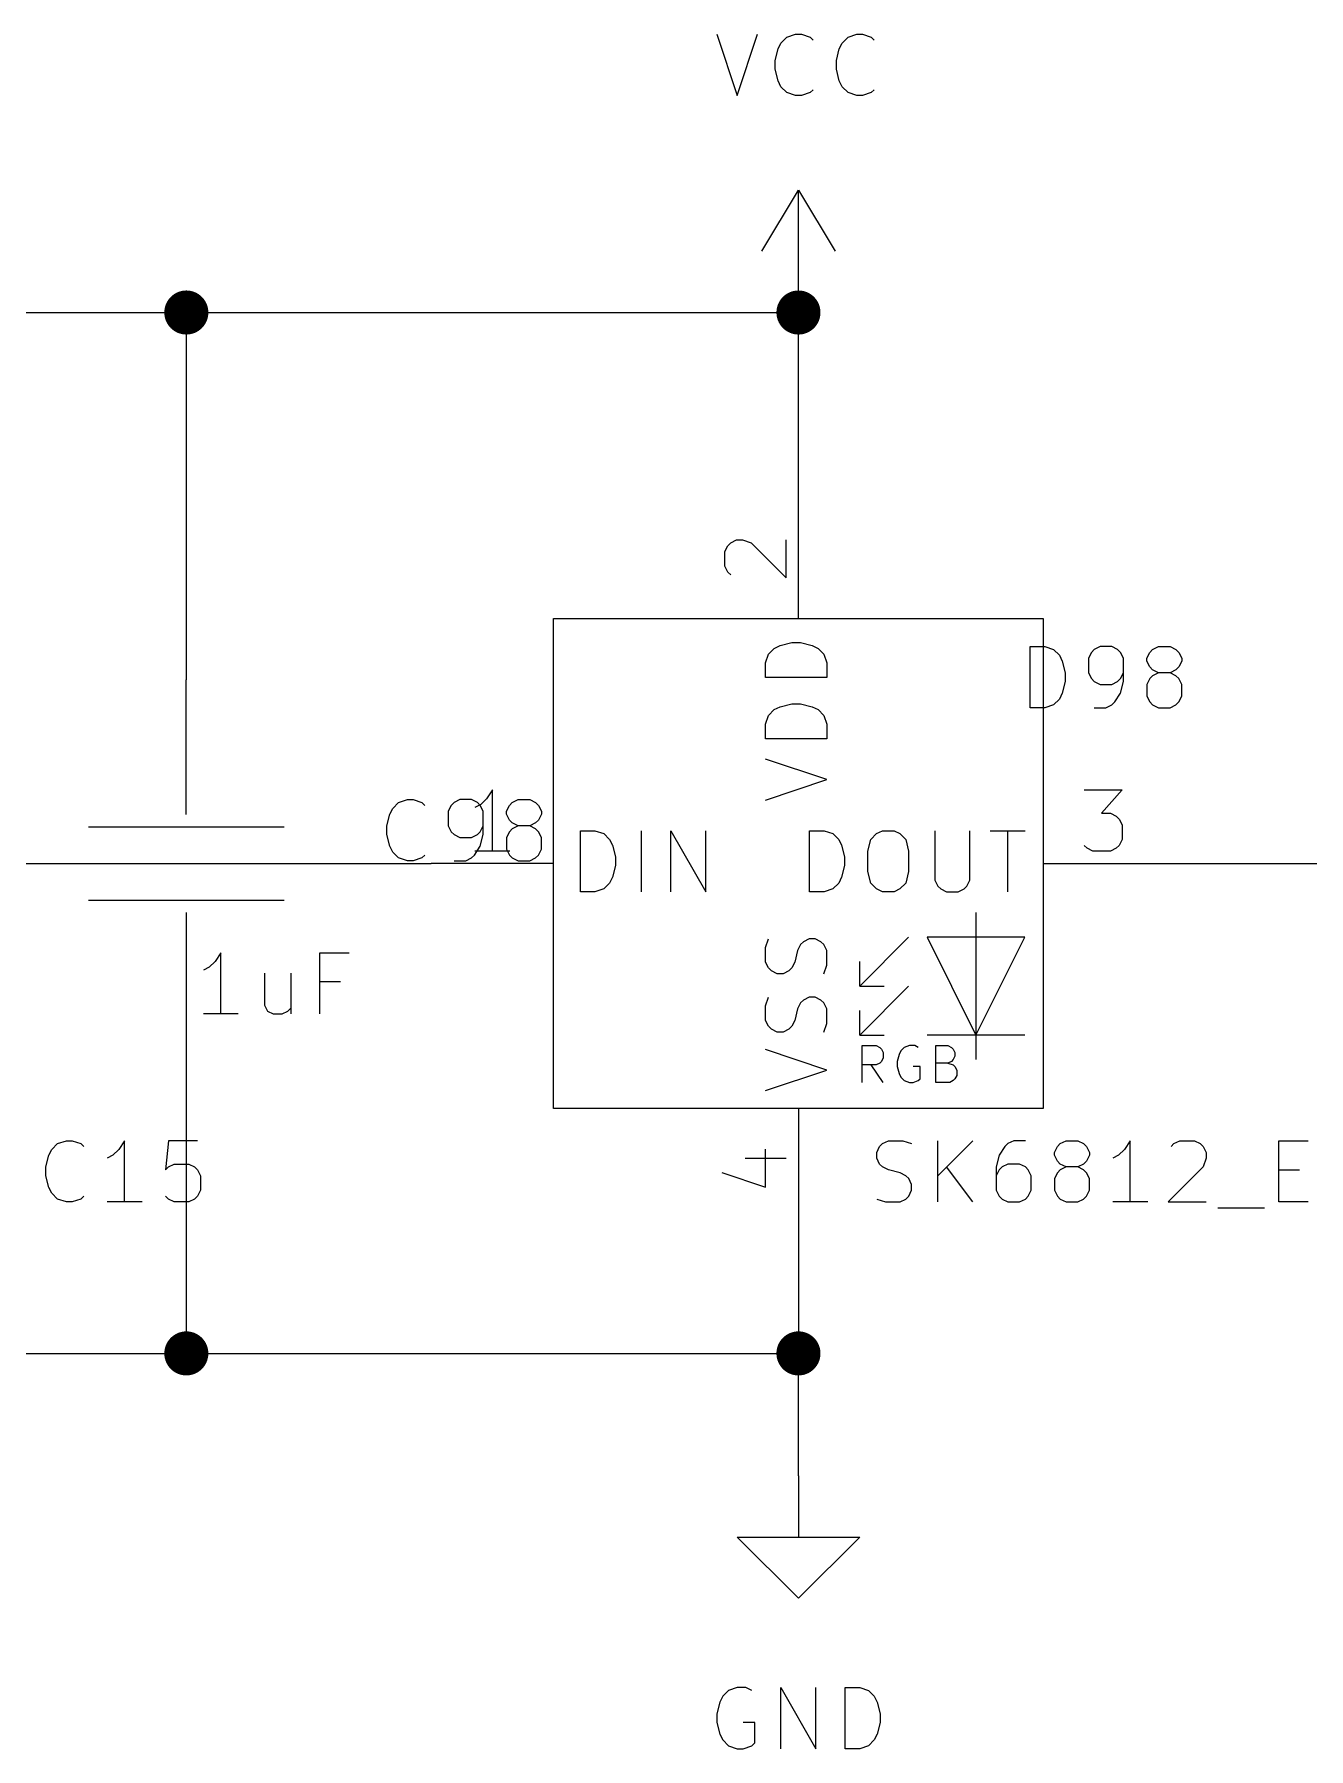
# Model space of a CAD drawing. Header units: millimetres. Extents: x 10 to 287, y -200 to -10.
# Drawn here: x 75.59 to 102.03, y -144.09 to -108.53 of the extents above; entities that cross this region are included whole.
import ezdxf

# ---------------------------------------------------------------- set-up
doc = ezdxf.new("R2010")
doc.units = ezdxf.units.MM
for name, color, linetype in [('GREENSIXTYFIVE', 129, 'CONTINUOUS'), ('LIGHTGREEN', 92, 'CONTINUOUS'), ('LIGHTRED', 12, 'CONTINUOUS'), ('RED', 14, 'CONTINUOUS'), ('WHITE', 250, 'CONTINUOUS')]:
    doc.layers.add(name, color=color, linetype=linetype)

msp = doc.modelspace()

# ---------------------------------------------------------------- linework, layer by layer
at = {"layer": 'GREENSIXTYFIVE', "linetype": 'CONTINUOUS'}
for p, q in [((89.7466, -108.5292), (90.1699, -109.7992)), ((90.1699, -109.7992), (90.5933, -108.5292)), ((91.0166, -108.8316), (91.0771, -108.7107)), ((91.0771, -108.7107), (91.1981, -108.5897)), ((91.1981, -108.5897), (91.3795, -108.5292)), ((91.3795, -108.5292), (91.5004, -108.5292)), ((91.5004, -108.5292), (91.6819, -108.5897)), ((91.6819, -108.5897), (91.7423, -108.6502)), ((92.2866, -108.8316), (92.3471, -108.7107)), ((92.3471, -108.7107), (92.4681, -108.5897)), ((92.4681, -108.5897), (92.6495, -108.5292)), ((92.6495, -108.5292), (92.7704, -108.5292)), ((92.7704, -108.5292), (92.9519, -108.5897)), ((92.9519, -108.5897), (93.0123, -108.6502)), ((90.9562, -109.0735), (91.0166, -108.8316)), ((90.9562, -109.2549), (90.9562, -109.0735)), ((92.2262, -109.0735), (92.2866, -108.8316)), ((92.2262, -109.2549), (92.2262, -109.0735)), ((91.0166, -109.4968), (90.9562, -109.2549)), ((91.0771, -109.6178), (91.0166, -109.4968)), ((92.2866, -109.4968), (92.2262, -109.2549)), ((92.3471, -109.6178), (92.2866, -109.4968)), ((91.1981, -109.7388), (91.0771, -109.6178)), ((91.3795, -109.7992), (91.1981, -109.7388)), ((91.5004, -109.7992), (91.3795, -109.7992)), ((91.6819, -109.7388), (91.5004, -109.7992)), ((91.7423, -109.6783), (91.6819, -109.7388)), ((92.4681, -109.7388), (92.3471, -109.6178)), ((92.6495, -109.7992), (92.4681, -109.7388)), ((92.7704, -109.7992), (92.6495, -109.7992)), ((92.9519, -109.7388), (92.7704, -109.7992)), ((93.0123, -109.6783), (92.9519, -109.7388)), ((90.939, -121.2668), (91.0599, -121.2063)), ((90.939, -121.2668), (91.0599, -121.2063)), ((91.0599, -121.2063), (91.3018, -121.1459)), ((91.0599, -121.2063), (91.3018, -121.1459)), ((91.3018, -121.1459), (91.4832, -121.1459)), ((91.3018, -121.1459), (91.4832, -121.1459)), ((91.4832, -121.1459), (91.7251, -121.2063)), ((91.4832, -121.1459), (91.7251, -121.2063)), ((91.7251, -121.2063), (91.8461, -121.2668)), ((91.7251, -121.2063), (91.8461, -121.2668)), ((96.2478, -122.4992), (96.2478, -121.2292)), ((96.2478, -121.2292), (96.5502, -121.2292)), ((96.2478, -122.4992), (96.2478, -121.2292)), ((96.2478, -121.2292), (96.5502, -121.2292)), ((96.5502, -121.2292), (96.7316, -121.2897)), ((96.5502, -121.2292), (96.7316, -121.2897)), ((97.6993, -121.2292), (97.5783, -121.2897)), ((97.6993, -121.2292), (97.5783, -121.2897)), ((97.9412, -121.2292), (97.6993, -121.2292)), ((97.9412, -121.2292), (97.6993, -121.2292)), ((98.0621, -121.2897), (97.9412, -121.2292)), ((98.0621, -121.2897), (97.9412, -121.2292)), ((98.7878, -121.2897), (98.9088, -121.2292)), ((98.7878, -121.2897), (98.9088, -121.2292)), ((98.9088, -121.2292), (99.1507, -121.2292)), ((98.9088, -121.2292), (99.1507, -121.2292)), ((99.1507, -121.2292), (99.2716, -121.2897)), ((99.1507, -121.2292), (99.2716, -121.2897)), ((90.7575, -121.5692), (90.818, -121.3878)), ((90.7575, -121.5692), (90.818, -121.3878)), ((90.7575, -121.8716), (90.7575, -121.5692)), ((90.7575, -121.8716), (90.7575, -121.5692)), ((90.818, -121.3878), (90.939, -121.2668)), ((90.818, -121.3878), (90.939, -121.2668)), ((91.8461, -121.2668), (91.9671, -121.3878)), ((91.8461, -121.2668), (91.9671, -121.3878)), ((91.9671, -121.3878), (92.0275, -121.5692)), ((91.9671, -121.3878), (92.0275, -121.5692)), ((92.0275, -121.5692), (92.0275, -121.8716)), ((92.0275, -121.5692), (92.0275, -121.8716)), ((96.7316, -121.2897), (96.8526, -121.4107)), ((96.7316, -121.2897), (96.8526, -121.4107)), ((96.8526, -121.4107), (96.9131, -121.5316)), ((96.8526, -121.4107), (96.9131, -121.5316)), ((96.9131, -121.5316), (96.9735, -121.7735)), ((96.9131, -121.5316), (96.9735, -121.7735)), ((97.5178, -121.3502), (97.4574, -121.4711)), ((97.5178, -121.3502), (97.4574, -121.4711)), ((97.4574, -121.4711), (97.4574, -121.7735)), ((97.4574, -121.4711), (97.4574, -121.7735)), ((97.5783, -121.2897), (97.5178, -121.3502)), ((97.5783, -121.2897), (97.5178, -121.3502)), ((98.1226, -121.3502), (98.0621, -121.2897)), ((98.1226, -121.3502), (98.0621, -121.2897)), ((98.1831, -121.4711), (98.1226, -121.3502)), ((98.1831, -121.4711), (98.1226, -121.3502)), ((98.1831, -121.9549), (98.1831, -121.4711)), ((98.1831, -121.9549), (98.1831, -121.4711)), ((98.6669, -121.4711), (98.7273, -121.3502)), ((98.6669, -121.4711), (98.7273, -121.3502)), ((98.6669, -121.5316), (98.6669, -121.4711)), ((98.6669, -121.5316), (98.6669, -121.4711)), ((98.7273, -121.6526), (98.6669, -121.5316)), ((98.7273, -121.6526), (98.6669, -121.5316)), ((98.7273, -121.3502), (98.7878, -121.2897)), ((98.7273, -121.3502), (98.7878, -121.2897)), ((99.2716, -121.2897), (99.3321, -121.3502)), ((99.2716, -121.2897), (99.3321, -121.3502)), ((99.3321, -121.3502), (99.3926, -121.4711)), ((99.3321, -121.3502), (99.3926, -121.4711)), ((99.3926, -121.5316), (99.3321, -121.6526)), ((99.3926, -121.5316), (99.3321, -121.6526)), ((99.3926, -121.4711), (99.3926, -121.5316)), ((99.3926, -121.4711), (99.3926, -121.5316)), ((92.0275, -121.8716), (90.7575, -121.8716)), ((92.0275, -121.8716), (90.7575, -121.8716)), ((96.9735, -121.9549), (96.9131, -122.1968)), ((96.9735, -121.9549), (96.9131, -122.1968)), ((96.9735, -121.7735), (96.9735, -121.9549)), ((96.9735, -121.7735), (96.9735, -121.9549)), ((97.4574, -121.7735), (97.5178, -121.8945)), ((97.4574, -121.7735), (97.5178, -121.8945)), ((97.5178, -121.8945), (97.5783, -121.9549)), ((97.5178, -121.8945), (97.5783, -121.9549)), ((97.5783, -121.9549), (97.6993, -122.0154)), ((97.5783, -121.9549), (97.6993, -122.0154)), ((97.9412, -122.0154), (98.0621, -121.9549)), ((97.9412, -122.0154), (98.0621, -121.9549)), ((98.0621, -121.9549), (98.1226, -121.8945)), ((98.0621, -121.9549), (98.1226, -121.8945)), ((98.1226, -121.8945), (98.1831, -121.7735)), ((98.1226, -121.8945), (98.1831, -121.7735)), ((98.1226, -122.1968), (98.1831, -121.9549)), ((98.1226, -122.1968), (98.1831, -121.9549)), ((98.7273, -121.8945), (98.6669, -122.0154)), ((98.7273, -121.8945), (98.6669, -122.0154)), ((98.7878, -121.713), (98.7273, -121.6526)), ((98.7878, -121.713), (98.7273, -121.6526)), ((98.7878, -121.834), (98.7273, -121.8945)), ((98.7878, -121.834), (98.7273, -121.8945)), ((98.9088, -121.7735), (98.7878, -121.713)), ((98.9088, -121.7735), (98.7878, -121.713)), ((98.9088, -121.7735), (98.7878, -121.834)), ((98.9088, -121.7735), (98.7878, -121.834)), ((99.1507, -121.7735), (98.9088, -121.7735)), ((99.1507, -121.7735), (98.9088, -121.7735)), ((99.2716, -121.713), (99.1507, -121.7735)), ((99.2716, -121.713), (99.1507, -121.7735)), ((99.2716, -121.834), (99.1507, -121.7735)), ((99.2716, -121.834), (99.1507, -121.7735)), ((99.3321, -121.6526), (99.2716, -121.713)), ((99.3321, -121.6526), (99.2716, -121.713)), ((99.3321, -121.8945), (99.2716, -121.834)), ((99.3321, -121.8945), (99.2716, -121.834)), ((99.3926, -122.0154), (99.3321, -121.8945)), ((99.3926, -122.0154), (99.3321, -121.8945)), ((96.8526, -122.3178), (96.7316, -122.4388)), ((96.8526, -122.3178), (96.7316, -122.4388)), ((96.9131, -122.1968), (96.8526, -122.3178)), ((96.9131, -122.1968), (96.8526, -122.3178)), ((97.6993, -122.0154), (97.9412, -122.0154)), ((97.6993, -122.0154), (97.9412, -122.0154)), ((98.0016, -122.3783), (98.1226, -122.1968)), ((98.0016, -122.3783), (98.1226, -122.1968)), ((98.6669, -122.0154), (98.6669, -122.2573)), ((98.6669, -122.0154), (98.6669, -122.2573)), ((98.6669, -122.2573), (98.7273, -122.3783)), ((98.6669, -122.2573), (98.7273, -122.3783)), ((99.3321, -122.3783), (99.3926, -122.2573)), ((99.3321, -122.3783), (99.3926, -122.2573)), ((99.3926, -122.2573), (99.3926, -122.0154)), ((99.3926, -122.2573), (99.3926, -122.0154)), ((90.7575, -122.8392), (90.818, -122.6578)), ((90.7575, -122.8392), (90.818, -122.6578)), ((90.818, -122.6578), (90.939, -122.5368)), ((90.818, -122.6578), (90.939, -122.5368)), ((90.939, -122.5368), (91.0599, -122.4763)), ((90.939, -122.5368), (91.0599, -122.4763)), ((91.0599, -122.4763), (91.3018, -122.4159)), ((91.0599, -122.4763), (91.3018, -122.4159)), ((91.3018, -122.4159), (91.4832, -122.4159)), ((91.3018, -122.4159), (91.4832, -122.4159)), ((91.4832, -122.4159), (91.7251, -122.4763)), ((91.4832, -122.4159), (91.7251, -122.4763)), ((91.7251, -122.4763), (91.8461, -122.5368)), ((91.7251, -122.4763), (91.8461, -122.5368)), ((91.8461, -122.5368), (91.9671, -122.6578)), ((91.8461, -122.5368), (91.9671, -122.6578)), ((91.9671, -122.6578), (92.0275, -122.8392)), ((91.9671, -122.6578), (92.0275, -122.8392)), ((96.5502, -122.4992), (96.2478, -122.4992)), ((96.5502, -122.4992), (96.2478, -122.4992)), ((96.7316, -122.4388), (96.5502, -122.4992)), ((96.7316, -122.4388), (96.5502, -122.4992)), ((97.5783, -122.4992), (97.8202, -122.4992)), ((97.5783, -122.4992), (97.8202, -122.4992)), ((97.8202, -122.4992), (97.9412, -122.4388)), ((97.8202, -122.4992), (97.9412, -122.4388)), ((97.9412, -122.4388), (98.0016, -122.3783)), ((97.9412, -122.4388), (98.0016, -122.3783)), ((98.7273, -122.3783), (98.7878, -122.4388)), ((98.7273, -122.3783), (98.7878, -122.4388)), ((98.7878, -122.4388), (98.9088, -122.4992)), ((98.7878, -122.4388), (98.9088, -122.4992)), ((98.9088, -122.4992), (99.1507, -122.4992)), ((98.9088, -122.4992), (99.1507, -122.4992)), ((99.1507, -122.4992), (99.2716, -122.4388)), ((99.1507, -122.4992), (99.2716, -122.4388)), ((99.2716, -122.4388), (99.3321, -122.3783)), ((99.2716, -122.4388), (99.3321, -122.3783)), ((90.7575, -123.1416), (90.7575, -122.8392)), ((90.7575, -123.1416), (90.7575, -122.8392)), ((92.0275, -122.8392), (92.0275, -123.1416)), ((92.0275, -122.8392), (92.0275, -123.1416)), ((92.0275, -123.1416), (90.7575, -123.1416)), ((92.0275, -123.1416), (90.7575, -123.1416)), ((92.0275, -123.9883), (90.7575, -123.5649)), ((92.0275, -123.9883), (90.7575, -123.5649)), ((90.7575, -124.4116), (92.0275, -123.9883)), ((90.7575, -124.4116), (92.0275, -123.9883)), ((83.145, -124.4647), (83.3264, -124.4042)), ((83.145, -124.4647), (83.3264, -124.4042)), ((83.3264, -124.4042), (83.4473, -124.4042)), ((83.3264, -124.4042), (83.4473, -124.4042)), ((83.4473, -124.4042), (83.6288, -124.4647)), ((83.4473, -124.4042), (83.6288, -124.4647)), ((84.415, -124.4042), (84.294, -124.4647)), ((84.415, -124.4042), (84.294, -124.4647)), ((84.6569, -124.4042), (84.415, -124.4042)), ((84.6569, -124.4042), (84.415, -124.4042)), ((84.7778, -124.4647), (84.6569, -124.4042)), ((84.7778, -124.4647), (84.6569, -124.4042)), ((85.5035, -124.4647), (85.6245, -124.4042)), ((85.5035, -124.4647), (85.6245, -124.4042)), ((85.6245, -124.4042), (85.8664, -124.4042)), ((85.6245, -124.4042), (85.8664, -124.4042)), ((85.8664, -124.4042), (85.9873, -124.4647)), ((85.8664, -124.4042), (85.9873, -124.4647)), ((82.9031, -124.9485), (82.9635, -124.7066)), ((82.9031, -124.9485), (82.9635, -124.7066)), ((82.9635, -124.7066), (83.024, -124.5857)), ((82.9635, -124.7066), (83.024, -124.5857)), ((83.024, -124.5857), (83.145, -124.4647)), ((83.024, -124.5857), (83.145, -124.4647)), ((83.6288, -124.4647), (83.6892, -124.5252)), ((83.6288, -124.4647), (83.6892, -124.5252)), ((84.2335, -124.5252), (84.1731, -124.6461)), ((84.2335, -124.5252), (84.1731, -124.6461)), ((84.1731, -124.6461), (84.1731, -124.9485)), ((84.1731, -124.6461), (84.1731, -124.9485)), ((84.294, -124.4647), (84.2335, -124.5252)), ((84.294, -124.4647), (84.2335, -124.5252)), ((84.8383, -124.5252), (84.7778, -124.4647)), ((84.8383, -124.5252), (84.7778, -124.4647)), ((84.8988, -124.6461), (84.8383, -124.5252)), ((84.8988, -124.6461), (84.8383, -124.5252)), ((84.8988, -125.1299), (84.8988, -124.6461)), ((84.8988, -125.1299), (84.8988, -124.6461)), ((85.3826, -124.6461), (85.443, -124.5252)), ((85.3826, -124.6461), (85.443, -124.5252)), ((85.3826, -124.7066), (85.3826, -124.6461)), ((85.3826, -124.7066), (85.3826, -124.6461)), ((85.443, -124.8276), (85.3826, -124.7066)), ((85.443, -124.8276), (85.3826, -124.7066)), ((85.443, -124.5252), (85.5035, -124.4647)), ((85.443, -124.5252), (85.5035, -124.4647)), ((85.9873, -124.4647), (86.0478, -124.5252)), ((85.9873, -124.4647), (86.0478, -124.5252)), ((86.0478, -124.5252), (86.1083, -124.6461)), ((86.0478, -124.5252), (86.1083, -124.6461)), ((86.1083, -124.7066), (86.0478, -124.8276)), ((86.1083, -124.7066), (86.0478, -124.8276)), ((86.1083, -124.6461), (86.1083, -124.7066)), ((86.1083, -124.6461), (86.1083, -124.7066)), ((82.9031, -125.1299), (82.9031, -124.9485)), ((82.9031, -125.1299), (82.9031, -124.9485)), ((82.9635, -125.3718), (82.9031, -125.1299)), ((82.9635, -125.3718), (82.9031, -125.1299)), ((84.1731, -124.9485), (84.2335, -125.0695)), ((84.1731, -124.9485), (84.2335, -125.0695)), ((84.2335, -125.0695), (84.294, -125.1299)), ((84.2335, -125.0695), (84.294, -125.1299)), ((84.294, -125.1299), (84.415, -125.1904)), ((84.294, -125.1299), (84.415, -125.1904)), ((84.6569, -125.1904), (84.7778, -125.1299)), ((84.6569, -125.1904), (84.7778, -125.1299)), ((84.7778, -125.1299), (84.8383, -125.0695)), ((84.7778, -125.1299), (84.8383, -125.0695)), ((84.8383, -125.0695), (84.8988, -124.9485)), ((84.8383, -125.0695), (84.8988, -124.9485)), ((84.8383, -125.3718), (84.8988, -125.1299)), ((84.8383, -125.3718), (84.8988, -125.1299)), ((85.443, -125.0695), (85.3826, -125.1904)), ((85.443, -125.0695), (85.3826, -125.1904)), ((85.5035, -124.888), (85.443, -124.8276)), ((85.5035, -124.888), (85.443, -124.8276)), ((85.5035, -125.009), (85.443, -125.0695)), ((85.5035, -125.009), (85.443, -125.0695)), ((85.6245, -124.9485), (85.5035, -124.888)), ((85.6245, -124.9485), (85.5035, -124.888)), ((85.6245, -124.9485), (85.5035, -125.009)), ((85.6245, -124.9485), (85.5035, -125.009)), ((85.8664, -124.9485), (85.6245, -124.9485)), ((85.8664, -124.9485), (85.6245, -124.9485)), ((85.9873, -124.888), (85.8664, -124.9485)), ((85.9873, -124.888), (85.8664, -124.9485)), ((85.9873, -125.009), (85.8664, -124.9485)), ((85.9873, -125.009), (85.8664, -124.9485)), ((86.0478, -124.8276), (85.9873, -124.888)), ((86.0478, -124.8276), (85.9873, -124.888)), ((86.0478, -125.0695), (85.9873, -125.009)), ((86.0478, -125.0695), (85.9873, -125.009)), ((86.1083, -125.1904), (86.0478, -125.0695)), ((86.1083, -125.1904), (86.0478, -125.0695)), ((86.9163, -126.3175), (86.9163, -125.0475)), ((86.9163, -125.0475), (87.2187, -125.0475)), ((86.9163, -126.3175), (86.9163, -125.0475)), ((86.9163, -125.0475), (87.2187, -125.0475)), ((87.2187, -125.0475), (87.4001, -125.108)), ((87.2187, -125.0475), (87.4001, -125.108)), ((87.4001, -125.108), (87.5211, -125.229)), ((87.4001, -125.108), (87.5211, -125.229)), ((88.1863, -126.3175), (88.1863, -125.0475)), ((88.1863, -126.3175), (88.1863, -125.0475)), ((88.7911, -126.3175), (88.7911, -125.0475)), ((88.7911, -125.0475), (89.5168, -126.3175)), ((88.7911, -126.3175), (88.7911, -125.0475)), ((88.7911, -125.0475), (89.5168, -126.3175)), ((89.5168, -126.3175), (89.5168, -125.0475)), ((89.5168, -126.3175), (89.5168, -125.0475)), ((91.6697, -126.3175), (91.6697, -125.0475)), ((91.6697, -125.0475), (91.9721, -125.0475)), ((91.6697, -126.3175), (91.6697, -125.0475)), ((91.6697, -125.0475), (91.9721, -125.0475)), ((91.9721, -125.0475), (92.1535, -125.108)), ((91.9721, -125.0475), (92.1535, -125.108)), ((92.1535, -125.108), (92.2745, -125.229)), ((92.1535, -125.108), (92.2745, -125.229)), ((92.9397, -125.229), (93.0607, -125.108)), ((92.9397, -125.229), (93.0607, -125.108)), ((93.0607, -125.108), (93.1816, -125.0475)), ((93.0607, -125.108), (93.1816, -125.0475)), ((93.1816, -125.0475), (93.4235, -125.0475)), ((93.1816, -125.0475), (93.4235, -125.0475)), ((93.4235, -125.0475), (93.5445, -125.108)), ((93.4235, -125.0475), (93.5445, -125.108)), ((93.5445, -125.108), (93.6654, -125.229)), ((93.5445, -125.108), (93.6654, -125.229)), ((94.2702, -125.0475), (94.2702, -126.0756)), ((94.2702, -125.0475), (94.2702, -126.0756)), ((94.9959, -126.0756), (94.9959, -125.0475)), ((94.9959, -126.0756), (94.9959, -125.0475)), ((95.4193, -125.0475), (96.145, -125.0475)), ((95.4193, -125.0475), (96.145, -125.0475)), ((95.7822, -126.3175), (95.7822, -125.0475)), ((95.7822, -126.3175), (95.7822, -125.0475)), ((83.024, -125.4928), (82.9635, -125.3718)), ((83.024, -125.4928), (82.9635, -125.3718)), ((83.145, -125.6138), (83.024, -125.4928)), ((83.145, -125.6138), (83.024, -125.4928)), ((84.415, -125.1904), (84.6569, -125.1904)), ((84.415, -125.1904), (84.6569, -125.1904)), ((84.7173, -125.5533), (84.8383, -125.3718)), ((84.7173, -125.5533), (84.8383, -125.3718)), ((85.3826, -125.1904), (85.3826, -125.4323)), ((85.3826, -125.1904), (85.3826, -125.4323)), ((85.3826, -125.4323), (85.443, -125.5533)), ((85.3826, -125.4323), (85.443, -125.5533)), ((86.0478, -125.5533), (86.1083, -125.4323)), ((86.0478, -125.5533), (86.1083, -125.4323)), ((86.1083, -125.4323), (86.1083, -125.1904)), ((86.1083, -125.4323), (86.1083, -125.1904)), ((87.5211, -125.229), (87.5816, -125.3499)), ((87.5211, -125.229), (87.5816, -125.3499)), ((87.5816, -125.3499), (87.642, -125.5918)), ((87.5816, -125.3499), (87.642, -125.5918)), ((92.2745, -125.229), (92.335, -125.3499)), ((92.2745, -125.229), (92.335, -125.3499)), ((92.335, -125.3499), (92.3954, -125.5918)), ((92.335, -125.3499), (92.3954, -125.5918)), ((92.8793, -125.4709), (92.9397, -125.229)), ((92.8793, -125.4709), (92.9397, -125.229)), ((92.8793, -125.8942), (92.8793, -125.4709)), ((92.8793, -125.8942), (92.8793, -125.4709)), ((93.6654, -125.229), (93.7259, -125.4709)), ((93.6654, -125.229), (93.7259, -125.4709)), ((93.7259, -125.4709), (93.7259, -125.8942)), ((93.7259, -125.4709), (93.7259, -125.8942)), ((83.3264, -125.6742), (83.145, -125.6138)), ((83.3264, -125.6742), (83.145, -125.6138)), ((83.4473, -125.6742), (83.3264, -125.6742)), ((83.4473, -125.6742), (83.3264, -125.6742)), ((83.6288, -125.6138), (83.4473, -125.6742)), ((83.6288, -125.6138), (83.4473, -125.6742)), ((83.6892, -125.5533), (83.6288, -125.6138)), ((83.6892, -125.5533), (83.6288, -125.6138)), ((84.294, -125.6742), (84.5359, -125.6742)), ((84.294, -125.6742), (84.5359, -125.6742)), ((84.5359, -125.6742), (84.6569, -125.6138)), ((84.5359, -125.6742), (84.6569, -125.6138)), ((84.6569, -125.6138), (84.7173, -125.5533)), ((84.6569, -125.6138), (84.7173, -125.5533)), ((85.443, -125.5533), (85.5035, -125.6138)), ((85.443, -125.5533), (85.5035, -125.6138)), ((85.5035, -125.6138), (85.6245, -125.6742)), ((85.5035, -125.6138), (85.6245, -125.6742)), ((85.6245, -125.6742), (85.8664, -125.6742)), ((85.6245, -125.6742), (85.8664, -125.6742)), ((85.8664, -125.6742), (85.9873, -125.6138)), ((85.8664, -125.6742), (85.9873, -125.6138)), ((85.9873, -125.6138), (86.0478, -125.5533)), ((85.9873, -125.6138), (86.0478, -125.5533)), ((87.642, -125.7732), (87.5816, -126.0151)), ((87.642, -125.7732), (87.5816, -126.0151)), ((87.642, -125.5918), (87.642, -125.7732)), ((87.642, -125.5918), (87.642, -125.7732)), ((92.3954, -125.7732), (92.335, -126.0151)), ((92.3954, -125.7732), (92.335, -126.0151)), ((92.3954, -125.5918), (92.3954, -125.7732)), ((92.3954, -125.5918), (92.3954, -125.7732)), ((87.5211, -126.1361), (87.4001, -126.2571)), ((87.5211, -126.1361), (87.4001, -126.2571)), ((87.5816, -126.0151), (87.5211, -126.1361)), ((87.5816, -126.0151), (87.5211, -126.1361)), ((92.2745, -126.1361), (92.1535, -126.2571)), ((92.2745, -126.1361), (92.1535, -126.2571)), ((92.335, -126.0151), (92.2745, -126.1361)), ((92.335, -126.0151), (92.2745, -126.1361)), ((92.9397, -126.1361), (92.8793, -125.8942)), ((92.9397, -126.1361), (92.8793, -125.8942)), ((93.0607, -126.2571), (92.9397, -126.1361)), ((93.0607, -126.2571), (92.9397, -126.1361)), ((93.6654, -126.1361), (93.5445, -126.2571)), ((93.6654, -126.1361), (93.5445, -126.2571)), ((93.7259, -125.8942), (93.6654, -126.1361)), ((93.7259, -125.8942), (93.6654, -126.1361)), ((94.2702, -126.0756), (94.3307, -126.1966)), ((94.2702, -126.0756), (94.3307, -126.1966)), ((94.3307, -126.1966), (94.3912, -126.2571)), ((94.3307, -126.1966), (94.3912, -126.2571)), ((94.875, -126.2571), (94.9355, -126.1966)), ((94.875, -126.2571), (94.9355, -126.1966)), ((94.9355, -126.1966), (94.9959, -126.0756)), ((94.9355, -126.1966), (94.9959, -126.0756)), ((87.2187, -126.3175), (86.9163, -126.3175)), ((87.2187, -126.3175), (86.9163, -126.3175)), ((87.4001, -126.2571), (87.2187, -126.3175)), ((87.4001, -126.2571), (87.2187, -126.3175)), ((91.9721, -126.3175), (91.6697, -126.3175)), ((91.9721, -126.3175), (91.6697, -126.3175)), ((92.1535, -126.2571), (91.9721, -126.3175)), ((92.1535, -126.2571), (91.9721, -126.3175)), ((93.1816, -126.3175), (93.0607, -126.2571)), ((93.1816, -126.3175), (93.0607, -126.2571)), ((93.4235, -126.3175), (93.1816, -126.3175)), ((93.4235, -126.3175), (93.1816, -126.3175)), ((93.5445, -126.2571), (93.4235, -126.3175)), ((93.5445, -126.2571), (93.4235, -126.3175)), ((94.3912, -126.2571), (94.5121, -126.3175)), ((94.3912, -126.2571), (94.5121, -126.3175)), ((94.5121, -126.3175), (94.754, -126.3175)), ((94.5121, -126.3175), (94.754, -126.3175)), ((94.754, -126.3175), (94.875, -126.2571)), ((94.754, -126.3175), (94.875, -126.2571)), ((90.7575, -127.4717), (90.818, -127.2902)), ((90.7575, -127.4717), (90.818, -127.2902)), ((91.6647, -127.2902), (91.5437, -127.3507)), ((91.6647, -127.2902), (91.5437, -127.3507)), ((91.7856, -127.2902), (91.6647, -127.2902)), ((91.7856, -127.2902), (91.6647, -127.2902)), ((91.9066, -127.3507), (91.7856, -127.2902)), ((91.9066, -127.3507), (91.7856, -127.2902)), ((79.4559, -127.5792), (79.335, -127.7607)), ((79.4559, -127.5792), (79.335, -127.7607)), ((79.4559, -128.8492), (79.4559, -127.5792)), ((79.4559, -128.8492), (79.4559, -127.5792)), ((81.512, -128.8492), (81.512, -127.5792)), ((81.512, -127.5792), (82.1168, -127.5792)), ((81.512, -128.8492), (81.512, -127.5792)), ((81.512, -127.5792), (82.1168, -127.5792)), ((90.7575, -127.774), (90.7575, -127.4717)), ((90.7575, -127.774), (90.7575, -127.4717)), ((91.4228, -127.5321), (91.3623, -127.774)), ((91.4228, -127.5321), (91.3623, -127.774)), ((91.4832, -127.4112), (91.4228, -127.5321)), ((91.4832, -127.4112), (91.4228, -127.5321)), ((91.5437, -127.3507), (91.4832, -127.4112)), ((91.5437, -127.3507), (91.4832, -127.4112)), ((91.9671, -127.4112), (91.9066, -127.3507)), ((91.9671, -127.4112), (91.9066, -127.3507)), ((92.0275, -127.5321), (91.9671, -127.4112)), ((92.0275, -127.5321), (91.9671, -127.4112)), ((92.0275, -127.8345), (92.0275, -127.5321)), ((92.0275, -127.8345), (92.0275, -127.5321)), ((79.214, -127.8816), (79.0931, -127.9421)), ((79.214, -127.8816), (79.0931, -127.9421)), ((79.335, -127.7607), (79.214, -127.8816)), ((79.335, -127.7607), (79.214, -127.8816)), ((80.363, -128.0026), (80.363, -128.6678)), ((80.363, -128.0026), (80.363, -128.6678)), ((80.9073, -128.0026), (80.9073, -128.8492)), ((80.9073, -128.0026), (80.9073, -128.8492)), ((90.818, -127.895), (90.7575, -127.774)), ((90.818, -127.895), (90.7575, -127.774)), ((90.8785, -127.9555), (90.818, -127.895)), ((90.8785, -127.9555), (90.818, -127.895)), ((90.9994, -128.0159), (90.8785, -127.9555)), ((90.9994, -128.0159), (90.8785, -127.9555)), ((91.1204, -128.0159), (90.9994, -128.0159)), ((91.1204, -128.0159), (90.9994, -128.0159)), ((91.2413, -127.9555), (91.1204, -128.0159)), ((91.2413, -127.9555), (91.1204, -128.0159)), ((91.3018, -127.895), (91.2413, -127.9555)), ((91.3018, -127.895), (91.2413, -127.9555)), ((91.3623, -127.774), (91.3018, -127.895)), ((91.3623, -127.774), (91.3018, -127.895)), ((91.9671, -128.0159), (92.0275, -127.8345)), ((91.9671, -128.0159), (92.0275, -127.8345)), ((81.9354, -128.184), (81.512, -128.184)), ((81.9354, -128.184), (81.512, -128.184)), ((80.363, -128.6678), (80.4235, -128.7888)), ((80.363, -128.6678), (80.4235, -128.7888)), ((90.7575, -128.6812), (90.818, -128.4997)), ((90.7575, -128.6812), (90.818, -128.4997)), ((90.7575, -128.9835), (90.7575, -128.6812)), ((90.7575, -128.9835), (90.7575, -128.6812)), ((91.4832, -128.6207), (91.4228, -128.7416)), ((91.4832, -128.6207), (91.4228, -128.7416)), ((91.5437, -128.5602), (91.4832, -128.6207)), ((91.5437, -128.5602), (91.4832, -128.6207)), ((91.6647, -128.4997), (91.5437, -128.5602)), ((91.6647, -128.4997), (91.5437, -128.5602)), ((91.7856, -128.4997), (91.6647, -128.4997)), ((91.7856, -128.4997), (91.6647, -128.4997)), ((91.9066, -128.5602), (91.7856, -128.4997)), ((91.9066, -128.5602), (91.7856, -128.4997)), ((91.9671, -128.6207), (91.9066, -128.5602)), ((91.9671, -128.6207), (91.9066, -128.5602)), ((92.0275, -128.7416), (91.9671, -128.6207)), ((92.0275, -128.7416), (91.9671, -128.6207)), ((79.8188, -128.8492), (79.0931, -128.8492)), ((79.8188, -128.8492), (79.0931, -128.8492)), ((80.4235, -128.7888), (80.5445, -128.8492)), ((80.4235, -128.7888), (80.5445, -128.8492)), ((80.5445, -128.8492), (80.7259, -128.8492)), ((80.5445, -128.8492), (80.7259, -128.8492)), ((80.7259, -128.8492), (80.8468, -128.7888)), ((80.7259, -128.8492), (80.8468, -128.7888)), ((80.8468, -128.7888), (80.9073, -128.7283)), ((80.8468, -128.7888), (80.9073, -128.7283)), ((90.818, -129.1045), (90.7575, -128.9835)), ((90.818, -129.1045), (90.7575, -128.9835)), ((91.3623, -128.9835), (91.3018, -129.1045)), ((91.3623, -128.9835), (91.3018, -129.1045)), ((91.4228, -128.7416), (91.3623, -128.9835)), ((91.4228, -128.7416), (91.3623, -128.9835)), ((91.9671, -129.2254), (92.0275, -129.044)), ((91.9671, -129.2254), (92.0275, -129.044)), ((92.0275, -129.044), (92.0275, -128.7416)), ((92.0275, -129.044), (92.0275, -128.7416)), ((90.8785, -129.165), (90.818, -129.1045)), ((90.8785, -129.165), (90.818, -129.1045)), ((90.9994, -129.2254), (90.8785, -129.165)), ((90.9994, -129.2254), (90.8785, -129.165)), ((91.1204, -129.2254), (90.9994, -129.2254)), ((91.1204, -129.2254), (90.9994, -129.2254)), ((91.2413, -129.165), (91.1204, -129.2254)), ((91.2413, -129.165), (91.1204, -129.2254)), ((91.3018, -129.1045), (91.2413, -129.165)), ((91.3018, -129.1045), (91.2413, -129.165)), ((92.0275, -130.0117), (90.7575, -129.5883)), ((92.0275, -130.0117), (90.7575, -129.5883)), ((90.7575, -130.435), (92.0275, -130.0117)), ((90.7575, -130.435), (92.0275, -130.0117)), ((75.9481, -131.6604), (76.0691, -131.5394)), ((75.9481, -131.6604), (76.0691, -131.5394)), ((76.0691, -131.5394), (76.2505, -131.4789)), ((76.0691, -131.5394), (76.2505, -131.4789)), ((76.2505, -131.4789), (76.3714, -131.4789)), ((76.2505, -131.4789), (76.3714, -131.4789)), ((76.3714, -131.4789), (76.5529, -131.5394)), ((76.3714, -131.4789), (76.5529, -131.5394)), ((76.5529, -131.5394), (76.6133, -131.5999)), ((76.5529, -131.5394), (76.6133, -131.5999)), ((77.46, -131.4789), (77.3391, -131.6604)), ((77.46, -131.4789), (77.3391, -131.6604)), ((77.46, -132.7489), (77.46, -131.4789)), ((77.46, -132.7489), (77.46, -131.4789)), ((78.3671, -131.4789), (78.3067, -132.0837)), ((78.3671, -131.4789), (78.3067, -132.0837)), ((78.9719, -131.4789), (78.3671, -131.4789)), ((78.9719, -131.4789), (78.3671, -131.4789)), ((93.1235, -131.5999), (93.184, -131.5394)), ((93.1235, -131.5999), (93.184, -131.5394)), ((93.184, -131.5394), (93.305, -131.4789)), ((93.184, -131.5394), (93.305, -131.4789)), ((93.305, -131.4789), (93.6073, -131.4789)), ((93.305, -131.4789), (93.6073, -131.4789)), ((93.6073, -131.4789), (93.7888, -131.5394)), ((93.6073, -131.4789), (93.7888, -131.5394)), ((94.333, -132.7489), (94.333, -131.4789)), ((95.0587, -131.4789), (94.333, -132.2046)), ((94.333, -132.7489), (94.333, -131.4789)), ((95.0587, -131.4789), (94.333, -132.2046)), ((95.7845, -131.5394), (95.724, -131.5999)), ((95.7845, -131.5394), (95.724, -131.5999)), ((95.9054, -131.4789), (95.7845, -131.5394)), ((95.9054, -131.4789), (95.7845, -131.5394)), ((96.1473, -131.4789), (95.9054, -131.4789)), ((96.1473, -131.4789), (95.9054, -131.4789)), ((96.8125, -131.5999), (96.873, -131.5394)), ((96.8125, -131.5999), (96.873, -131.5394)), ((96.873, -131.5394), (96.994, -131.4789)), ((96.873, -131.5394), (96.994, -131.4789)), ((96.994, -131.4789), (97.2359, -131.4789)), ((96.994, -131.4789), (97.2359, -131.4789)), ((97.2359, -131.4789), (97.3568, -131.5394)), ((97.2359, -131.4789), (97.3568, -131.5394)), ((97.3568, -131.5394), (97.4173, -131.5999)), ((97.3568, -131.5394), (97.4173, -131.5999)), ((98.3244, -131.4789), (98.2035, -131.6604)), ((98.3244, -131.4789), (98.2035, -131.6604)), ((98.3244, -132.7489), (98.3244, -131.4789)), ((98.3244, -132.7489), (98.3244, -131.4789)), ((99.1711, -131.5999), (99.2315, -131.5394)), ((99.1711, -131.5999), (99.2315, -131.5394)), ((99.2315, -131.5394), (99.3525, -131.4789)), ((99.2315, -131.5394), (99.3525, -131.4789)), ((99.3525, -131.4789), (99.6549, -131.4789)), ((99.3525, -131.4789), (99.6549, -131.4789)), ((99.6549, -131.4789), (99.7758, -131.5394)), ((99.6549, -131.4789), (99.7758, -131.5394)), ((99.7758, -131.5394), (99.8363, -131.5999)), ((99.7758, -131.5394), (99.8363, -131.5999)), ((101.4086, -132.7489), (101.4086, -131.4789)), ((101.4086, -131.4789), (102.0134, -131.4789)), ((101.4086, -132.7489), (101.4086, -131.4789)), ((101.4086, -131.4789), (102.0134, -131.4789)), ((75.8272, -132.0232), (75.8876, -131.7813)), ((75.8272, -132.0232), (75.8876, -131.7813)), ((75.8876, -131.7813), (75.9481, -131.6604)), ((75.8876, -131.7813), (75.9481, -131.6604)), ((77.2181, -131.7813), (77.0972, -131.8418)), ((77.2181, -131.7813), (77.0972, -131.8418)), ((77.3391, -131.6604), (77.2181, -131.7813)), ((77.3391, -131.6604), (77.2181, -131.7813)), ((93.0631, -131.7208), (93.1235, -131.5999)), ((93.0631, -131.7208), (93.1235, -131.5999)), ((93.0631, -131.8418), (93.0631, -131.7208)), ((93.0631, -131.8418), (93.0631, -131.7208)), ((93.1235, -131.9627), (93.0631, -131.8418)), ((93.1235, -131.9627), (93.0631, -131.8418)), ((95.603, -131.7813), (95.5426, -132.0232)), ((95.603, -131.7813), (95.5426, -132.0232)), ((95.724, -131.5999), (95.603, -131.7813)), ((95.724, -131.5999), (95.603, -131.7813)), ((96.7521, -131.7208), (96.8125, -131.5999)), ((96.7521, -131.7208), (96.8125, -131.5999)), ((96.7521, -131.7813), (96.7521, -131.7208)), ((96.7521, -131.7813), (96.7521, -131.7208)), ((96.8125, -131.9023), (96.7521, -131.7813)), ((96.8125, -131.9023), (96.7521, -131.7813)), ((96.873, -131.9627), (96.8125, -131.9023)), ((96.873, -131.9627), (96.8125, -131.9023)), ((97.4173, -131.9023), (97.3568, -131.9627)), ((97.4173, -131.9023), (97.3568, -131.9627)), ((97.4173, -131.5999), (97.4778, -131.7208)), ((97.4173, -131.5999), (97.4778, -131.7208)), ((97.4778, -131.7813), (97.4173, -131.9023)), ((97.4778, -131.7813), (97.4173, -131.9023)), ((97.4778, -131.7208), (97.4778, -131.7813)), ((97.4778, -131.7208), (97.4778, -131.7813)), ((98.0825, -131.7813), (97.9616, -131.8418)), ((98.0825, -131.7813), (97.9616, -131.8418)), ((98.2035, -131.6604), (98.0825, -131.7813)), ((98.2035, -131.6604), (98.0825, -131.7813)), ((99.8363, -131.5999), (99.8968, -131.7208)), ((99.8363, -131.5999), (99.8968, -131.7208)), ((99.8968, -131.8418), (99.8363, -132.0232)), ((99.8968, -131.8418), (99.8363, -132.0232)), ((99.8968, -131.7208), (99.8968, -131.8418)), ((99.8968, -131.7208), (99.8968, -131.8418)), ((75.8272, -132.2046), (75.8272, -132.0232)), ((75.8272, -132.2046), (75.8272, -132.0232)), ((75.8876, -132.4465), (75.8272, -132.2046)), ((75.8876, -132.4465), (75.8272, -132.2046)), ((78.3067, -132.0837), (78.3671, -132.0232)), ((78.3067, -132.0837), (78.3671, -132.0232)), ((78.3671, -132.0232), (78.4881, -131.9627)), ((78.3671, -132.0232), (78.4881, -131.9627)), ((78.4881, -131.9627), (78.7905, -131.9627)), ((78.4881, -131.9627), (78.7905, -131.9627)), ((78.7905, -131.9627), (78.9114, -132.0232)), ((78.7905, -131.9627), (78.9114, -132.0232)), ((78.9114, -132.0232), (78.9719, -132.0837)), ((78.9114, -132.0232), (78.9719, -132.0837)), ((78.9719, -132.0837), (79.0324, -132.2046)), ((78.9719, -132.0837), (79.0324, -132.2046)), ((79.0324, -132.2046), (79.0324, -132.507)), ((79.0324, -132.2046), (79.0324, -132.507)), ((93.184, -132.0232), (93.1235, -131.9627)), ((93.184, -132.0232), (93.1235, -131.9627)), ((93.305, -132.0837), (93.184, -132.0232)), ((93.305, -132.0837), (93.184, -132.0232)), ((93.5469, -132.1442), (93.305, -132.0837)), ((93.5469, -132.1442), (93.305, -132.0837)), ((93.6678, -132.2046), (93.5469, -132.1442)), ((93.6678, -132.2046), (93.5469, -132.1442)), ((93.7283, -132.2651), (93.6678, -132.2046)), ((93.7283, -132.2651), (93.6678, -132.2046)), ((93.7888, -132.3861), (93.7283, -132.2651)), ((93.7888, -132.3861), (93.7283, -132.2651)), ((95.0587, -132.7489), (94.5145, -132.0232)), ((95.0587, -132.7489), (94.5145, -132.0232)), ((95.5426, -132.0232), (95.5426, -132.507)), ((95.5426, -132.0232), (95.5426, -132.507)), ((95.603, -132.0837), (95.5426, -132.2046)), ((95.603, -132.0837), (95.5426, -132.2046)), ((95.6635, -132.0232), (95.603, -132.0837)), ((95.6635, -132.0232), (95.603, -132.0837)), ((95.7845, -131.9627), (95.6635, -132.0232)), ((95.7845, -131.9627), (95.6635, -132.0232)), ((96.0264, -131.9627), (95.7845, -131.9627)), ((96.0264, -131.9627), (95.7845, -131.9627)), ((96.1473, -132.0232), (96.0264, -131.9627)), ((96.1473, -132.0232), (96.0264, -131.9627)), ((96.2078, -132.0837), (96.1473, -132.0232)), ((96.2078, -132.0837), (96.1473, -132.0232)), ((96.2683, -132.2046), (96.2078, -132.0837)), ((96.2683, -132.2046), (96.2078, -132.0837)), ((96.2683, -132.507), (96.2683, -132.2046)), ((96.2683, -132.507), (96.2683, -132.2046)), ((96.8125, -132.1442), (96.7521, -132.2651)), ((96.8125, -132.1442), (96.7521, -132.2651)), ((96.7521, -132.2651), (96.7521, -132.507)), ((96.7521, -132.2651), (96.7521, -132.507)), ((96.873, -132.0837), (96.8125, -132.1442)), ((96.873, -132.0837), (96.8125, -132.1442)), ((96.994, -132.0232), (96.873, -131.9627)), ((96.994, -132.0232), (96.873, -131.9627)), ((96.994, -132.0232), (96.873, -132.0837)), ((96.994, -132.0232), (96.873, -132.0837)), ((97.2359, -132.0232), (96.994, -132.0232)), ((97.2359, -132.0232), (96.994, -132.0232)), ((97.3568, -131.9627), (97.2359, -132.0232)), ((97.3568, -131.9627), (97.2359, -132.0232)), ((97.3568, -132.0837), (97.2359, -132.0232)), ((97.3568, -132.0837), (97.2359, -132.0232)), ((97.4173, -132.1442), (97.3568, -132.0837)), ((97.4173, -132.1442), (97.3568, -132.0837)), ((97.4778, -132.2651), (97.4173, -132.1442)), ((97.4778, -132.2651), (97.4173, -132.1442)), ((97.4778, -132.507), (97.4778, -132.2651)), ((97.4778, -132.507), (97.4778, -132.2651)), ((99.8363, -132.0232), (99.1106, -132.7489)), ((99.8363, -132.0232), (99.1106, -132.7489)), ((101.4086, -132.0837), (101.832, -132.0837)), ((101.4086, -132.0837), (101.832, -132.0837)), ((75.9481, -132.5675), (75.8876, -132.4465)), ((75.9481, -132.5675), (75.8876, -132.4465)), ((76.0691, -132.6885), (75.9481, -132.5675)), ((76.0691, -132.6885), (75.9481, -132.5675)), ((76.6133, -132.628), (76.5529, -132.6885)), ((76.6133, -132.628), (76.5529, -132.6885)), ((78.3671, -132.6885), (78.3067, -132.628)), ((78.3671, -132.6885), (78.3067, -132.628)), ((78.9719, -132.628), (78.9114, -132.6885)), ((78.9719, -132.628), (78.9114, -132.6885)), ((79.0324, -132.507), (78.9719, -132.628)), ((79.0324, -132.507), (78.9719, -132.628)), ((93.6678, -132.6885), (93.7283, -132.628)), ((93.6678, -132.6885), (93.7283, -132.628)), ((93.7283, -132.628), (93.7888, -132.507)), ((93.7283, -132.628), (93.7888, -132.507)), ((93.7888, -132.507), (93.7888, -132.3861)), ((93.7888, -132.507), (93.7888, -132.3861)), ((95.5426, -132.507), (95.603, -132.628)), ((95.5426, -132.507), (95.603, -132.628)), ((95.603, -132.628), (95.6635, -132.6885)), ((95.603, -132.628), (95.6635, -132.6885)), ((96.1473, -132.6885), (96.2078, -132.628)), ((96.1473, -132.6885), (96.2078, -132.628)), ((96.2078, -132.628), (96.2683, -132.507)), ((96.2078, -132.628), (96.2683, -132.507)), ((96.7521, -132.507), (96.8125, -132.628)), ((96.7521, -132.507), (96.8125, -132.628)), ((96.8125, -132.628), (96.873, -132.6885)), ((96.8125, -132.628), (96.873, -132.6885)), ((97.3568, -132.6885), (97.4173, -132.628)), ((97.3568, -132.6885), (97.4173, -132.628)), ((97.4173, -132.628), (97.4778, -132.507)), ((97.4173, -132.628), (97.4778, -132.507)), ((76.2505, -132.7489), (76.0691, -132.6885)), ((76.2505, -132.7489), (76.0691, -132.6885)), ((76.3714, -132.7489), (76.2505, -132.7489)), ((76.3714, -132.7489), (76.2505, -132.7489)), ((76.5529, -132.6885), (76.3714, -132.7489)), ((76.5529, -132.6885), (76.3714, -132.7489)), ((77.8229, -132.7489), (77.0972, -132.7489)), ((77.8229, -132.7489), (77.0972, -132.7489)), ((78.4881, -132.7489), (78.3671, -132.6885)), ((78.4881, -132.7489), (78.3671, -132.6885)), ((78.7905, -132.7489), (78.4881, -132.7489)), ((78.7905, -132.7489), (78.4881, -132.7489)), ((78.9114, -132.6885), (78.7905, -132.7489)), ((78.9114, -132.6885), (78.7905, -132.7489)), ((93.0631, -132.6885), (93.2445, -132.7489)), ((93.0631, -132.6885), (93.2445, -132.7489)), ((93.2445, -132.7489), (93.5469, -132.7489)), ((93.2445, -132.7489), (93.5469, -132.7489)), ((93.5469, -132.7489), (93.6678, -132.6885)), ((93.5469, -132.7489), (93.6678, -132.6885)), ((95.6635, -132.6885), (95.7845, -132.7489)), ((95.6635, -132.6885), (95.7845, -132.7489)), ((95.7845, -132.7489), (96.0264, -132.7489)), ((95.7845, -132.7489), (96.0264, -132.7489)), ((96.0264, -132.7489), (96.1473, -132.6885)), ((96.0264, -132.7489), (96.1473, -132.6885)), ((96.873, -132.6885), (96.994, -132.7489)), ((96.873, -132.6885), (96.994, -132.7489)), ((96.994, -132.7489), (97.2359, -132.7489)), ((96.994, -132.7489), (97.2359, -132.7489)), ((97.2359, -132.7489), (97.3568, -132.6885)), ((97.2359, -132.7489), (97.3568, -132.6885)), ((98.6873, -132.7489), (97.9616, -132.7489)), ((98.6873, -132.7489), (97.9616, -132.7489)), ((99.1106, -132.7489), (99.8968, -132.7489)), ((99.1106, -132.7489), (99.8968, -132.7489)), ((100.1387, -132.8699), (101.1063, -132.8699)), ((100.1387, -132.8699), (101.1063, -132.8699)), ((102.0134, -132.7489), (101.4086, -132.7489)), ((102.0134, -132.7489), (101.4086, -132.7489)), ((89.9886, -142.8797), (89.8676, -143.0007)), ((90.17, -142.8192), (89.9886, -142.8797)), ((90.3514, -142.8192), (90.17, -142.8192)), ((90.4724, -142.8797), (90.3514, -142.8192)), ((91.0771, -144.0892), (91.0771, -142.8192)), ((91.0771, -142.8192), (91.8028, -144.0892)), ((91.8028, -144.0892), (91.8028, -142.8192)), ((92.4076, -144.0892), (92.4076, -142.8192)), ((92.4076, -142.8192), (92.71, -142.8192)), ((92.71, -142.8192), (92.8914, -142.8797)), ((92.8914, -142.8797), (93.0124, -143.0007)), ((89.8071, -143.1216), (89.7467, -143.3635)), ((89.8676, -143.0007), (89.8071, -143.1216)), ((93.0124, -143.0007), (93.0729, -143.1216)), ((93.0729, -143.1216), (93.1333, -143.3635)), ((89.7467, -143.3635), (89.7467, -143.5449)), ((89.7467, -143.5449), (89.8071, -143.7868)), ((90.5328, -143.5449), (90.2909, -143.5449)), ((90.5328, -143.9683), (90.5328, -143.5449)), ((93.1333, -143.5449), (93.0729, -143.7868)), ((93.1333, -143.3635), (93.1333, -143.5449)), ((89.8071, -143.7868), (89.8676, -143.9078)), ((89.8676, -143.9078), (89.9886, -144.0288)), ((90.4724, -144.0288), (90.5328, -143.9683)), ((93.0124, -143.9078), (92.8914, -144.0288)), ((93.0729, -143.7868), (93.0124, -143.9078)), ((89.9886, -144.0288), (90.17, -144.0892)), ((90.17, -144.0892), (90.2909, -144.0892)), ((90.2909, -144.0892), (90.4724, -144.0288)), ((92.71, -144.0892), (92.4076, -144.0892)), ((92.8914, -144.0288), (92.71, -144.0892))]:
    msp.add_line(p, q, dxfattribs=at)
at = {"layer": 'LIGHTGREEN', "linetype": 'CONTINUOUS'}
for p, q in [((64.77, -114.3), (78.74, -114.3)), ((78.74, -114.3), (91.44, -114.3)), ((78.74, -114.3), (78.74, -121.92)), ((91.44, -118.11), (91.44, -114.3)), ((72.39, -125.73), (83.82, -125.73)), ((99.06, -125.73), (110.49, -125.73)), ((78.74, -129.54), (78.74, -135.89)), ((91.44, -133.35), (91.44, -135.89)), ((64.77, -135.89), (78.74, -135.89)), ((78.74, -135.89), (91.44, -135.89)), ((91.44, -138.43), (91.44, -135.89))]:
    msp.add_line(p, q, dxfattribs=at)
at = {"layer": 'LIGHTGREEN', "const_width": 0.4572}
for points in [[(78.5114, -114.3, 1), (78.9686, -114.3, 1)], [(91.2114, -114.3, 1), (91.6686, -114.3, 1)], [(78.5114, -135.89, 1), (78.9686, -135.89, 1)], [(91.2114, -135.89, 1), (91.6686, -135.89, 1)]]:
    msp.add_lwpolyline(points, format="xyb", close=True, dxfattribs=at)
at = {"layer": 'LIGHTRED', "linetype": 'CONTINUOUS'}
for p, q in [((89.9734, -119.138), (90.0339, -119.0775)), ((89.9734, -119.138), (90.0339, -119.0775)), ((90.0339, -119.0775), (90.1548, -119.017)), ((90.0339, -119.0775), (90.1548, -119.017)), ((90.1548, -119.017), (90.2758, -119.017)), ((90.1548, -119.017), (90.2758, -119.017)), ((90.2758, -119.017), (90.4572, -119.0775)), ((90.2758, -119.017), (90.4572, -119.0775)), ((90.4572, -119.0775), (91.1829, -119.8032)), ((90.4572, -119.0775), (91.1829, -119.8032)), ((91.1829, -119.8032), (91.1829, -119.017)), ((91.1829, -119.8032), (91.1829, -119.017)), ((89.9129, -119.2589), (89.9734, -119.138)), ((89.9129, -119.2589), (89.9734, -119.138)), ((89.9129, -119.5613), (89.9129, -119.2589)), ((89.9129, -119.5613), (89.9129, -119.2589)), ((89.9734, -119.6823), (89.9129, -119.5613)), ((89.9734, -119.6823), (89.9129, -119.5613)), ((90.0339, -119.7427), (89.9734, -119.6823)), ((90.0339, -119.7427), (89.9734, -119.6823)), ((84.9691, -124.3844), (84.8481, -124.5053)), ((84.9691, -124.3844), (84.8481, -124.5053)), ((85.09, -124.2029), (84.9691, -124.3844)), ((85.09, -124.2029), (84.9691, -124.3844)), ((85.09, -125.4729), (85.09, -124.2029)), ((85.09, -125.4729), (85.09, -124.2029)), ((97.3667, -124.2029), (98.1529, -124.2029)), ((97.3667, -124.2029), (98.1529, -124.2029)), ((98.1529, -124.2029), (97.7295, -124.6867)), ((98.1529, -124.2029), (97.7295, -124.6867)), ((84.8481, -124.5053), (84.7272, -124.5658)), ((84.8481, -124.5053), (84.7272, -124.5658)), ((97.7295, -124.6867), (97.911, -124.6867)), ((97.7295, -124.6867), (97.911, -124.6867)), ((97.911, -124.6867), (98.0319, -124.7472)), ((97.911, -124.6867), (98.0319, -124.7472)), ((98.0319, -124.7472), (98.0924, -124.8077)), ((98.0319, -124.7472), (98.0924, -124.8077)), ((98.0924, -124.8077), (98.1529, -124.9286)), ((98.0924, -124.8077), (98.1529, -124.9286)), ((98.1529, -124.9286), (98.1529, -125.231)), ((98.1529, -124.9286), (98.1529, -125.231)), ((85.4529, -125.4729), (84.7272, -125.4729)), ((85.4529, -125.4729), (84.7272, -125.4729)), ((97.4272, -125.4125), (97.3667, -125.352)), ((97.4272, -125.4125), (97.3667, -125.352)), ((97.5481, -125.4729), (97.4272, -125.4125)), ((97.5481, -125.4729), (97.4272, -125.4125)), ((97.911, -125.4729), (97.5481, -125.4729)), ((97.911, -125.4729), (97.5481, -125.4729)), ((98.0319, -125.4125), (97.911, -125.4729)), ((98.0319, -125.4125), (97.911, -125.4729)), ((98.0924, -125.352), (98.0319, -125.4125)), ((98.0924, -125.352), (98.0319, -125.4125)), ((98.1529, -125.231), (98.0924, -125.352)), ((98.1529, -125.231), (98.0924, -125.352)), ((90.3363, -131.838), (91.1829, -131.838)), ((90.3363, -131.838), (91.1829, -131.838)), ((90.7596, -132.4427), (90.7596, -131.6566)), ((90.7596, -132.4427), (90.7596, -131.6566)), ((89.8525, -132.1404), (90.7596, -132.4427)), ((89.8525, -132.1404), (90.7596, -132.4427))]:
    msp.add_line(p, q, dxfattribs=at)
at = {"layer": 'RED', "linetype": 'CONTINUOUS'}
for p, q in [((90.678, -113.03), (91.44, -111.76)), ((91.44, -111.76), (92.202, -113.03)), ((91.44, -114.3), (91.44, -111.76)), ((91.44, -120.65), (91.44, -118.11)), ((91.44, -120.65), (91.44, -118.11)), ((86.36, -130.81), (86.36, -120.65)), ((86.36, -120.65), (96.52, -120.65)), ((96.52, -120.65), (96.52, -130.81)), ((78.74, -124.714), (78.74, -121.92)), ((78.74, -124.714), (78.74, -121.92)), ((76.708, -124.968), (80.772, -124.968)), ((86.36, -125.73), (83.82, -125.73)), ((86.36, -125.73), (83.82, -125.73)), ((96.52, -125.73), (99.06, -125.73)), ((96.52, -125.73), (99.06, -125.73)), ((76.708, -126.492), (80.772, -126.492)), ((78.74, -126.746), (78.74, -129.54)), ((78.74, -126.746), (78.74, -129.54)), ((95.123, -126.746), (95.123, -129.286)), ((93.726, -127.254), (92.71, -128.27)), ((96.139, -127.254), (94.107, -127.254)), ((94.107, -127.254), (95.123, -129.286)), ((95.123, -129.286), (96.139, -127.254)), ((92.71, -128.27), (92.71, -127.762)), ((92.71, -128.27), (93.218, -128.27)), ((93.726, -128.27), (92.71, -129.286)), ((92.71, -129.286), (92.71, -128.778)), ((92.71, -129.286), (93.218, -129.286)), ((96.139, -129.286), (94.107, -129.286)), ((95.123, -129.286), (95.123, -129.794)), ((92.7644, -130.2685), (92.7644, -129.5065)), ((92.7644, -129.5065), (93.0547, -129.5065)), ((93.0547, -129.5065), (93.1272, -129.5428)), ((93.1272, -129.5428), (93.1635, -129.5791)), ((93.1635, -129.5791), (93.1998, -129.6517)), ((93.1998, -129.7605), (93.1635, -129.8331)), ((93.1998, -129.6517), (93.1998, -129.7605)), ((93.5264, -129.688), (93.4901, -129.8331)), ((93.5627, -129.6154), (93.5264, -129.688)), ((93.6352, -129.5428), (93.5627, -129.6154)), ((93.7441, -129.5065), (93.6352, -129.5428)), ((93.853, -129.5065), (93.7441, -129.5065)), ((93.9255, -129.5428), (93.853, -129.5065)), ((94.2884, -130.2685), (94.2884, -129.5065)), ((94.2884, -129.5065), (94.5424, -129.5065)), ((94.5424, -129.5065), (94.615, -129.5428)), ((94.615, -129.5428), (94.6512, -129.5791)), ((94.6512, -129.5791), (94.6875, -129.6517)), ((94.6875, -129.7243), (94.6512, -129.7968)), ((94.6875, -129.6517), (94.6875, -129.7243)), ((93.0547, -129.9057), (92.7644, -129.9057)), ((93.1998, -130.2685), (92.9458, -129.9057)), ((93.1272, -129.8694), (93.0547, -129.9057)), ((93.1635, -129.8331), (93.1272, -129.8694)), ((93.4901, -129.8331), (93.4901, -129.942)), ((93.4901, -129.942), (93.5264, -130.0871)), ((93.5264, -130.0871), (93.5627, -130.1597)), ((93.9618, -129.942), (93.8167, -129.942)), ((93.9618, -130.196), (93.9618, -129.942)), ((94.5424, -129.8694), (94.2884, -129.8694)), ((94.615, -129.8331), (94.5424, -129.8694)), ((94.5424, -129.8694), (94.6512, -129.9057)), ((94.6512, -129.7968), (94.615, -129.8331)), ((94.6512, -129.9057), (94.6875, -129.942)), ((94.6875, -129.942), (94.7238, -130.0145)), ((94.7238, -130.1234), (94.6875, -130.196)), ((94.7238, -130.0145), (94.7238, -130.1234)), ((93.5627, -130.1597), (93.6352, -130.2323)), ((93.6352, -130.2323), (93.7441, -130.2685)), ((93.7441, -130.2685), (93.8167, -130.2685)), ((93.8167, -130.2685), (93.9255, -130.2323)), ((93.9255, -130.2323), (93.9618, -130.196)), ((94.5787, -130.2685), (94.2884, -130.2685)), ((94.6512, -130.2323), (94.5787, -130.2685)), ((94.6875, -130.196), (94.6512, -130.2323)), ((96.52, -130.81), (86.36, -130.81)), ((91.44, -130.81), (91.44, -133.35)), ((91.44, -130.81), (91.44, -133.35)), ((91.44, -138.43), (91.44, -139.7)), ((91.44, -140.97), (90.17, -139.7)), ((90.17, -139.7), (91.44, -139.7)), ((91.44, -139.7), (92.71, -139.7)), ((92.71, -139.7), (91.44, -140.97))]:
    msp.add_line(p, q, dxfattribs=at)
at = {"layer": 'WHITE', "linetype": 'CONTINUOUS'}
for p, q in [((86.36, -130.81), (86.36, -120.65)), ((86.36, -120.65), (96.52, -120.65)), ((96.52, -120.65), (96.52, -130.81)), ((96.52, -130.81), (86.36, -130.81))]:
    msp.add_line(p, q, dxfattribs=at)

doc.saveas('drawing.dxf')
